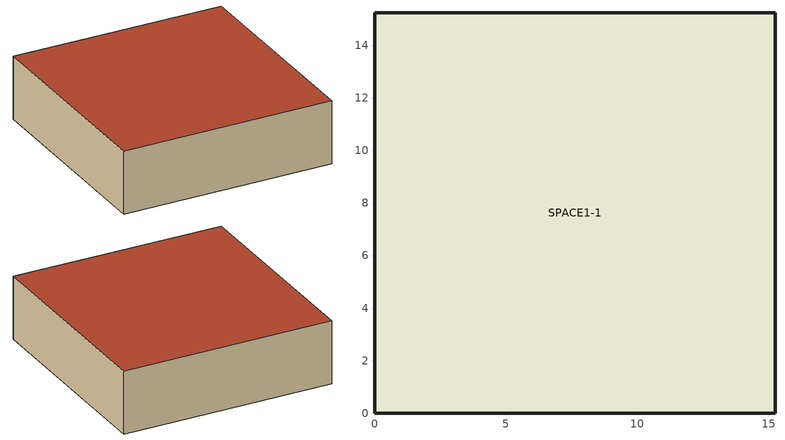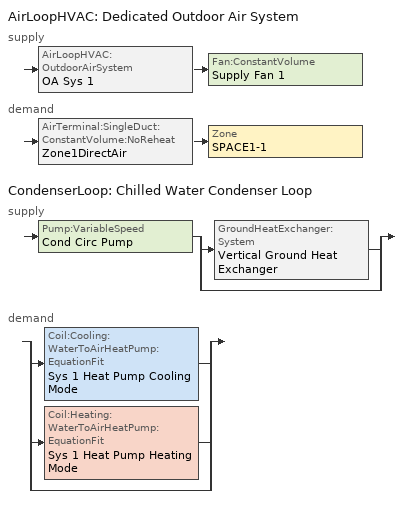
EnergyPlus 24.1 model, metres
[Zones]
SPACE1-1
 floor ground (FLOOR): 15.24,0 0,0 0,15.24 15.24,15.24 z0
 wall outside (ext-walls): 0,0 15.24,0 15.24,15.24 0,15.24 0,0 z0:4.57
 roof outside (ROOF19): 0,15.24 0,0 15.24,0 15.24,15.24 z4.57
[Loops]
AirLoopHVAC 'Dedicated Outdoor Air System'
 supply: AirLoopHVAC:OutdoorAirSystem 'OA Sys 1' > Fan:ConstantVolume 'Supply Fan 1'
 demand: AirTerminal:SingleDuct:ConstantVolume:NoReheat 'Zone1DirectAir' > Zone 'SPACE1-1'
CondenserLoop 'Chilled Water Condenser Loop'
 supply: Pump:VariableSpeed 'Cond Circ Pump' > split
  | GroundHeatExchanger:System 'Vertical Ground Heat Exchanger'
  | bypass
 demand: split
  | Coil:Cooling:WaterToAirHeatPump:EquationFit 'Sys 1 Heat Pump Cooling Mode'
  | Coil:Heating:WaterToAirHeatPump:EquationFit 'Sys 1 Heat Pump Heating Mode'
  | bypass
[Building]
Simple One Zone (Wireframe DXF): Loads convergence tolerance value=0.04; Maximum number of warmup days=30; Minimum number of warmup days=6; North axis=0; Solar distribution=MinimalShadowing; Temperature convergence tolerance value=0.004; Terrain=Suburbs
[Site:GroundTemperature:BuildingSurface]
18.89, 18.92, 19.02, 19.12, 19.21, 19.23, 19.07, 19.32, 19.09, 19.21, 19.13, 18.96
[Site:GroundTemperature:Deep]
16.5, 16.5, 16.5, 16.5, 16.5, 16.5, 16.5, 16.5, 16.5, 16.5, 16.5, 16.5
[Site:GroundTemperature:Undisturbed:KusudaAchenbach]
Vertical Ground Heat Exchanger Ground Temps: 3.2, 13.375, 8, 920, 2551.09, 0.692626
[Site:Location]
Denver Centennial CO USA WMO=724666: Elevation=1793; Latitude=39.57; Longitude=-104.85; Time zone=-7
[SizingPeriod:DesignDay] Barometric pressure=81560; Day of month=21; Daylight saving time indicator=No; Humidity condition type=WetBulb; Rain indicator=No; Snow indicator=No; Solar model indicator=ASHRAEClearSky
Name | Daily dry bulb temperature range | Day type | Maximum dry bulb temperature | Month | Sky clearness | Wetbulb or dewpoint at maximum dry bulb | Wind direction | Wind speed
Denver Centennial Ann Clg 1% Condns DB=>MWB | 15.2 | SummerDesignDay | 32 | 7 | 1 | 15.5 | 0 | 4.9
Denver Centennial Ann Htg 99.6% Condns DB | 0 | WinterDesignDay | -18.8 | 12 | 0 | -18.8 | 340 | 3
[Construction]
FLOOR: C5 - 4 IN HW CONCRETE
ROOF19: R19LAYER
ext-walls: 1IN Stucco, 8IN Concrete HW, Wall Insulation [5], 1/2IN Gypsum
[Material] Thermal absorptance=0.9
Name | Conductivity | Density | Roughness | Solar absorptance | Specific heat | Thickness | Visible absorptance
1/2IN Gypsum | 0.16 | 784.9 | Smooth | 0.92 | 830 | 0.0127 | 0.92
1IN Stucco | 0.6918 | 1858 | Smooth | 0.92 | 837 | 0.0253 | 0.92
8IN Concrete HW | 1.7296 | 2243 | MediumRough | 0.65 | 837 | 0.2033 | 0.65
C5 - 4 IN HW CONCRETE | 1.729577 | 2242.585 | MediumRough | 0.65 | 836.8 | 0.101498 | 0.65
Wall Insulation [5] | 0.0432 | 91 | MediumRough | 0.5 | 837 | 0.0453 | 0.5
[Material:NoMass]
R19LAYER: Roughness=Rough; Solar absorptance=0.75; Thermal absorptance=0.9; Thermal resistance=3.344; Visible absorptance=0.75
[AirLoopHVAC]
Dedicated Outdoor Air System: Design supply air flow rate=0.0625
[AirTerminal:SingleDuct:ConstantVolume:NoReheat]
Zone1DirectAir: Availability schedule=FanAndCoilAvailSched; Maximum air flow rate=0.0625
[AvailabilityManager:NightCycle]
Zone1WTAHP NC Avail: Applicability schedule=SysAvailApplicSch; Control type=CycleOnControlZone; Control zone or zone list=SPACE1-1; Cycling run time=7200; Cycling run time control type=FixedRunTime; Fan schedule=FanAvailSched; Thermostat tolerance=2
[AvailabilityManager:Scheduled]
Outdoor Air 1 Avail: Schedule=FanAndCoilAvailSched
[AvailabilityManager:ScheduledOff]
Zone1WTAHP Avail: Schedule=FanAvailSchedOff
[Coil:Cooling:WaterToAirHeatPump:EquationFit]
Sys 1 Heat Pump Cooling Mode: Cooling power consumption curve=CoolPowCurve; Fan delay time=60; Gross rated cooling cop=5.12; Gross rated sensible cooling capacity=Autosize; Gross rated total cooling capacity=Autosize; Latent capacity time constant=60; Maximum cycling rate=2.5; Nominal time for condensate removal to begin=0; Part load fraction correlation curve=HPACCOOLPLFFPLR; Rated air flow rate=Autosize; Rated entering air dry bulb temperature=27; Rated entering air wet bulb temperature=19; Rated entering water temperature=30; Rated water flow rate=Autosize; Ratio of initial moisture evaporation rate and steady state latent capacity=0; Sensible cooling capacity curve=CoolSensCapCurve; Total cooling capacity curve=TotCoolCapCurve
[Coil:Heating:Fuel]
Heat Pump DX Supp Heating Coil 1: Availability schedule=FanAndCoilAvailSched; Burner efficiency=0.8; Fuel type=NaturalGas; Nominal capacity=32000
[Coil:Heating:WaterToAirHeatPump:EquationFit]
Sys 1 Heat Pump Heating Mode: Gross rated heating capacity=Autosize; Gross rated heating cop=4.75; Heating capacity curve=HeatCapCurve; Heating power consumption curve=HeatPowCurve; Part load fraction correlation curve=HPACHEATPLFFPLR; Rated air flow rate=Autosize; Rated entering air dry bulb temperature=20; Rated entering water temperature=20; Rated water flow rate=Autosize; Ratio of rated heating capacity to rated cooling capacity=1
[CondenserEquipmentList]
All Towers: Vertical Ground Heat Exchanger, GroundHeatExchanger:System
[CondenserEquipmentOperationSchemes]
Tower Loop Operation: Control scheme 1=Year Round Tower Operation; Control scheme 1 schedule=ON
[CondenserLoop]
Chilled Water Condenser Loop: Condenser equipment operation scheme=Tower Loop Operation; Condenser loop volume=Autocalculate; Fluid type=Water; Load distribution scheme=SequentialLoad; Maximum loop flow rate=0.004; Maximum loop temperature=80; Minimum loop flow rate=0; Minimum loop temperature=10
[Controller:OutdoorAir]
OA Controller 1: Economizer control type=NoEconomizer; Economizer maximum limit dewpoint temperature=13.5; Economizer maximum limit dry bulb temperature=23; Economizer minimum limit dry bulb temperature=14; Lockout type=NoLockout; Maximum outdoor air flow rate=0.0625; Minimum limit type=FixedMinimum; Minimum outdoor air flow rate=0.0625; Minimum outdoor air schedule=OAFractionSched
[DesignSpecification:OutdoorAir]
SZ DSOA SPACE1-1: Outdoor air flow per person=0.0125; Outdoor air flow per zone=0; Outdoor air flow per zone floor area=0; Outdoor air method=Flow/Person
[ElectricEquipment]
SPACE1-1_MiscPlug_Equip: Design level=207.7352; Design level calculation method=EquipmentLevel; End use subcategory=MiscPlug; Fraction latent=0; Fraction lost=0; Fraction radiant=0.5; Schedule=BLDG_EQUIP_SCH; Zone or zonelist or space or spacelist=SPACE1-1
[Fan:ConstantVolume]
Supply Fan 1: Availability schedule=FanAndCoilAvailSched; Fan total efficiency=0.7; Maximum flow rate=0.0625; Motor efficiency=0.9; Motor in airstream fraction=1; Pressure rise=600
[Fan:OnOff]
Zone 1 Fan: Availability schedule=FanAvailSched; Fan total efficiency=0.7; Maximum flow rate=Autosize; Motor efficiency=0.9; Motor in airstream fraction=1; Pressure rise=300
[GroundHeatExchanger:ResponseFactors]
Vertical Ground Heat Exchanger g-functions: G function reference ratio=0.0005; G function g value 1=-0.348322; G function ln t ts value 1=-15.2996; G function g value 2=0.022208; G function ln t ts value 2=-14.201; G function g value 3=0.412345; G function ln t ts value 3=-13.2202; G function g value 4=0.867498; G function ln t ts value 4=-12.2086; G function g value 5=1.357839; G function ln t ts value 5=-11.1888; G function g value 6=1.852024; G function ln t ts value 6=-10.1816; G function g value 7=2.345656; G function ln t ts value 7=-9.1815; G function g value 8=2.593958; G function ln t ts value 8=-8.6809; G function g value 9=2.679; G function ln t ts value 9=-8.5; G function g value 10=3.023; G function ln t ts value 10=-7.8; G function g value 11=3.32; G function ln t ts value 11=-7.2; G function g value 12=3.681; G function ln t ts value 12=-6.5; G function g value 13=4.071; G function ln t ts value 13=-5.9; G function g value 14=4.828; G function ln t ts value 14=-5.2; G function g value 15=6.253; G function ln t ts value 15=-4.5; G function g value 16=7.894; G function ln t ts value 16=-3.963; G function g value 17=11.82; G function ln t ts value 17=-3.27; G function g value 18=15.117; G function ln t ts value 18=-2.864; G function g value 19=18.006; G function ln t ts value 19=-2.577; G function g value 20=22.887; G function ln t ts value 20=-2.171; G function g value 21=26.924; G function ln t ts value 21=-1.884; G function g value 22=38.004; G function ln t ts value 22=-1.191; G function g value 23=49.919; G function ln t ts value 23=-0.497; G function g value 24=53.407; G function ln t ts value 24=-0.274; G function g value 25=56.632; G function ln t ts value 25=-0.051; G function g value 26=59.825; G function ln t ts value 26=0.196; G function g value 27=62.349; G function ln t ts value 27=0.419; G function g value 28=64.524; G function ln t ts value 28=0.642; G function g value 29=66.412; G function ln t ts value 29=0.873; G function g value 30=67.993; G function ln t ts value 30=1.112; G function g value 31=69.162; G function ln t ts value 31=1.335; G function g value 32=70.476; G function ln t ts value 32=1.679; G function g value 33=71.361; G function ln t ts value 33=2.028; G function g value 34=71.79; G function ln t ts value 34=2.275; G function g value 35=72.511; G function ln t ts value 35=3.003; Ghe vertical properties object=Vertical Ground Heat Exchanger Props; Number of boreholes=24
[GroundHeatExchanger:System]
Vertical Ground Heat Exchanger: Design flow rate=0.00033; Ghe vertical responsefactors object=Vertical Ground Heat Exchanger g-functions; Ground thermal conductivity=0.692626; Ground thermal heat capacity=2.347e+06; Undisturbed ground temperature model=Vertical Ground Heat Exchanger Ground Temps; Undisturbed ground temperature model type=Site:GroundTemperature:Undisturbed:KusudaAchenbach
[GroundHeatExchanger:Vertical:Properties]
Vertical Ground Heat Exchanger Props: Borehole diameter=0.127016; Borehole length=76.2; Depth of top of borehole=1; Grout thermal conductivity=0.692626; Grout thermal heat capacity=3.9e+06; Pipe outer diameter=0.0266667; Pipe thermal conductivity=0.391312; Pipe thermal heat capacity=1.542e+06; Pipe thickness=0.00241285; U tube distance=0.051225
[Lights]
SPACE1-1 Lights: Design level calculation method=LightingLevel; End use subcategory=GeneralLights; Fraction radiant=0.59; Fraction replaceable=0; Fraction visible=0.2; Lighting level=284; Return air fraction=0; Schedule=LIGHTS-1; Zone or zonelist or space or spacelist=SPACE1-1
[People]
SPACE1-1 PEOPLE: Activity level schedule=Activity Sch; Air velocity schedule=Air Velo Sch; Carbon dioxide generation rate=3.82e-08; Clothing insulation calculation method=ClothingInsulationSchedule; Clothing insulation schedule=Clothing Sch; Fraction radiant=0.3; Mean radiant temperature calculation type=EnclosureAveraged; Number of people=5; Number of people calculation method=People; Number of people schedule=OFFICE OCCUPANCY; Thermal comfort model 1 type=Fanger; Work efficiency schedule=Work Eff Sch; Zone or zonelist or space or spacelist=SPACE1-1
[PlantEquipmentOperation:Uncontrolled]
Year Round Tower Operation: Equipment list=All Towers
[Pump:VariableSpeed]
Cond Circ Pump: Design maximum flow rate=0.004; Design minimum flow rate=0; Design power consumption=25; Design pump head=5000; Fraction of motor inefficiencies to fluid stream=0; Motor efficiency=0.87; Pump control type=Intermittent; Coefficient 1 of the part load performance curve=0; Coefficient 2 of the part load performance curve=1; Coefficient 3 of the part load performance curve=0; Coefficient 4 of the part load performance curve=0
[SetpointManager:FollowGroundTemperature]
MyCondenserControl: Control variable=Temperature; Maximum setpoint temperature=80; Minimum setpoint temperature=10; Offset temperature difference=0; Setpoint node or nodelist=Condenser Supply Outlet Node
[SetpointManager:MixedAir]
Mixed Air Temp Manager 1: Control variable=Temperature; Setpoint node or nodelist=Mixed Air Node
[SetpointManager:SingleZone:Reheat]
Supply Air Temp Manager 1: Control variable=Temperature; Control zone=SPACE1-1; Maximum supply air temperature=23; Minimum supply air temperature=14; Setpoint node or nodelist=Air Loop Outlet Node
[Sizing:Plant]
Chilled Water Condenser Loop: Design loop exit temperature=29.4; Loop design temperature difference=5.6; Loop type=Condenser
[Sizing:Zone]
SPACE1-1: Account for dedicated outdoor air system=No; Cooling design air flow method=DesignDay; Cooling design air flow rate=0; Dedicated outdoor air high setpoint temperature for design=Autosize; Dedicated outdoor air low setpoint temperature for design=Autosize; Dedicated outdoor air system control strategy=NeutralSupplyAir; Design specification outdoor air object=SZ DSOA SPACE1-1; Heating design air flow method=DesignDay; Heating design air flow rate=0; Zone cooling design supply air humidity ratio=0.0075; Zone cooling design supply air temperature=13; Zone cooling design supply air temperature input method=SupplyAirTemperature; Zone cooling sizing factor=0; Zone heating design supply air humidity ratio=0.004; Zone heating design supply air temperature=30; Zone heating design supply air temperature input method=SupplyAirTemperature; Zone heating sizing factor=0
[ThermostatSetpoint:DualSetpoint]
Temperature Setpoints: Cooling setpoint temperature schedule=Cooling Setpoints; Heating setpoint temperature schedule=Heating Setpoints
[Zone]
SPACE1-1: Ceiling height=Autocalculate; Multiplier=1; Type=1; Volume=Autocalculate
[ZoneControl:Thermostat]
Zone 1 Thermostat: Zone or zonelist=SPACE1-1; Control 1=Temperature Setpoints; Control type schedule=Zone Control Type Sched
[Zone equipment]
SPACE1-1: Zone1DirectAir, Zone1WTAHP
[ZoneHVAC:WaterToAirHeatPump]
Zone1WTAHP: Availability schedule=FanAndCoilAvailSched; Cooling coil=Sys 1 Heat Pump Cooling Mode; Cooling outdoor air flow rate=0; Cooling supply air flow rate=Autosize; Fan placement=BlowThrough; Heating coil=Sys 1 Heat Pump Heating Mode; Heating outdoor air flow rate=0; Heating supply air flow rate=Autosize; Maximum outdoor dry bulb temperature for supplemental heater operation=20; Maximum supply air temperature from supplemental heater=60; Supplemental heating coil=Heat Pump DX Supp Heating Coil 1; Supply air fan=Zone 1 Fan; Supply air fan operating mode schedule=CyclingFanSch
[Curve:QuadLinear] Maximum curve output=38; Maximum value of w=100; Maximum value of x=100; Maximum value of y=100; Maximum value of z=100; Minimum curve output=0; Minimum value of w=-100; Minimum value of x=-100; Minimum value of y=0; Minimum value of z=0; Coefficient5 z=0
Name | Coefficient1 constant | Coefficient2 w | Coefficient3 x | Coefficient4 y
CoolPowCurve | -3.25323 | -0.990977 | 4.03829 | 0.952179
HeatCapCurve | -1.30782 | -2.37468 | 4.00919 | 0.615581
HeatPowCurve | -2.17352 | 0.830808 | 1.56828 | 0.68971
TotCoolCapCurve | -9.32564 | 11.0881 | -1.75195 | 0.76082
[Curve:Quadratic] Maximum value of x=1; Minimum value of x=0; Coefficient1 constant=0.75; Coefficient2 x=0.25; Coefficient3 x 2=0
HPACCOOLPLFFPLR; HPACHEATPLFFPLR
[Curve:QuintLinear]
CoolSensCapCurve: Maximum curve output=38; Maximum value of v=100; Maximum value of w=100; Maximum value of x=100; Maximum value of y=100; Maximum value of z=100; Minimum curve output=0; Minimum value of v=-100; Minimum value of w=-100; Minimum value of x=-100; Minimum value of y=0; Minimum value of z=0; Coefficient1 constant=-5.26563; Coefficient2 v=17.3118; Coefficient3 w=-11.4497; Coefficient4 x=-0.944805; Coefficient5 y=0.739607; Coefficient6 z=0
[Schedule:Compact]
Activity Sch: Through: 12/31, For: AllDays, Until: 24:00, 131.8
Air Velo Sch: Through: 12/31, For: AllDays, Until: 24:00, 0.137
BLDG_EQUIP_SCH: Through: 12/31, For: Weekdays, Until: 08:00, 0.4, Until: 12:00, 0.9, Until: 13:00, 0.8, Until: 17:00, 0.9, Until: 18:00, 0.5, Until: 24:00, 0.4, For: SummerDesignDay, Until: 24:00, 1, For: Saturday, Until: 06:00, 0.3, Until: 08:00, 0.4, Until: 12:00, 0.5, Until: 17:00, 0.35, Until: 24:00, 0.3, For: WinterDesignDay, Until: 24:00, 0, For: Sunday Holidays AllOtherDays, Until: 24:00, 0.3
Clothing Sch; FanAndCoilAvailSched; On: Through: 12/31, For: AllDays, Until: 24:00, 1
Cooling Setpoints: Through: 12/31, For: AllDays, Until:  7:00, 30, Until: 17:00, 23, Until: 24:00, 30
CyclingFanSch; Work Eff Sch: Through: 12/31, For: AllDays, Until: 24:00, 0
FanAvailSched: Through: 12/31, For: AllDays, Until: 7:00, 0, Until: 17:00, 1, Until: 24:00, 0
FanAvailSchedOff: Through: 12/31, For: AllDays, Until: 18:00, 1, Until: 19:00, 0, Until: 24:00, 1
Heating Setpoints: Through: 12/31, For: AllDays, Until:  7:00, 15, Until: 17:00, 21, Until: 24:00, 15
LIGHTS-1: Through: 12/31, For: Weekdays SummerDesignDay WinterDesignDay, Until: 9:00, 0.05, Until: 10:00, 0.9, Until: 11:00, 0.95, Until: 12:00, 1, Until: 13:00, 0.95, Until: 14:00, 0.8, Until: 15:00, 0.9, Until: 17:00, 1, Until: 24:00, 0.05, For: AllOtherDays, Until: 24:00, 0.05
OAFractionSched: Through: 12/31, For: AllDays, Until: 7:00, 0.05, Until: 18:00, 1, Until: 24:00, 0.05
OFFICE OCCUPANCY: Through: 12/31, For: WeekDays SummerDesignDay, Until: 6:00, 0, Until: 7:00, 0.1, Until: 8:00, 0.5, Until: 12:00, 1, Until: 13:00, 0.5, Until: 16:00, 1, Until: 17:00, 0.5, Until: 18:00, 0.1, Until: 24:00, 0, For: AllOtherDays, Until: 24:00, 0
SysAvailApplicSch: Through: 12/31, For: AllDays, Until: 7:00, 1, Until: 17:00, 0, Until: 24:00, 1
Zone Control Type Sched: Through: 12/31, For: AllDays, Until: 24:00, 4
